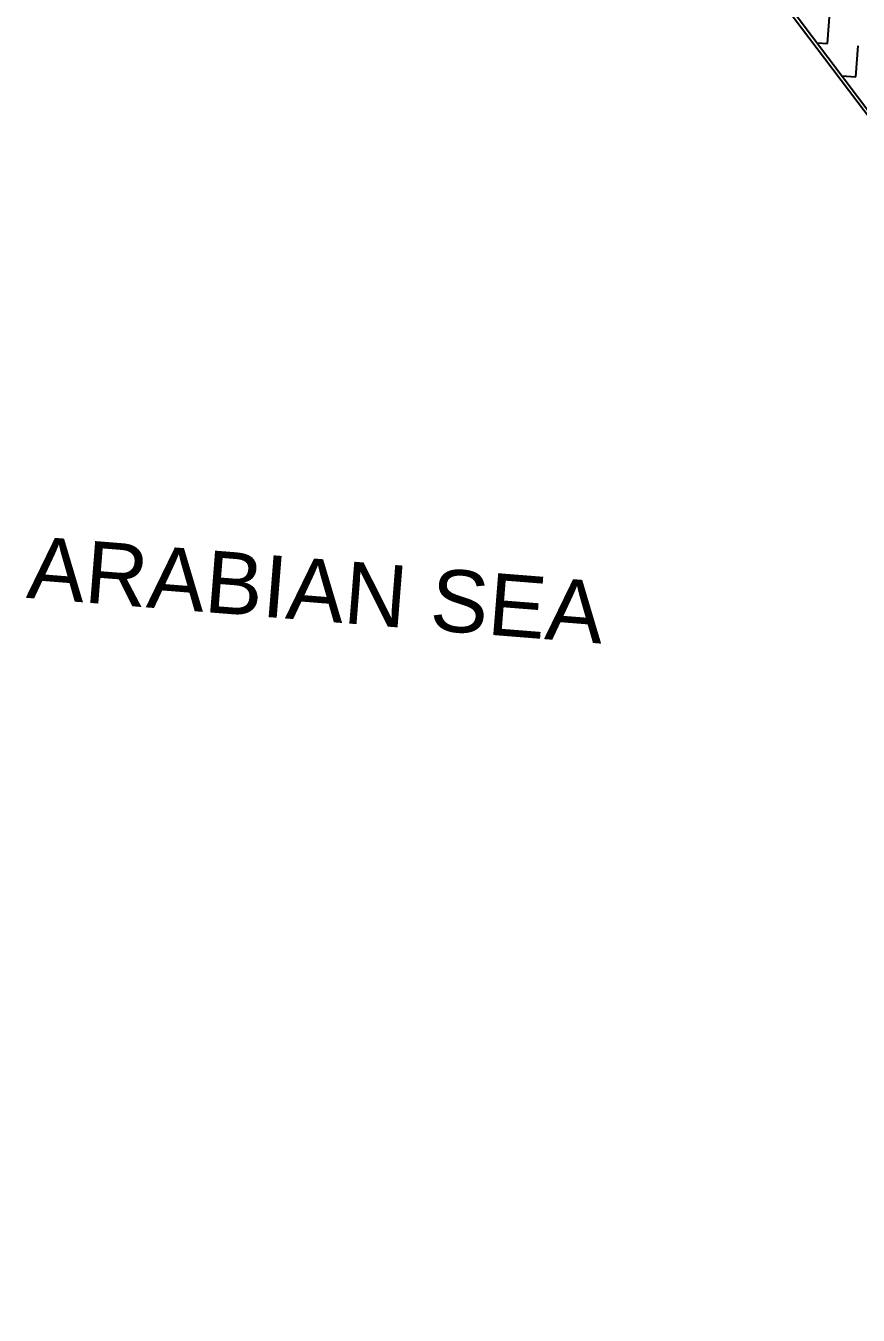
# Model space of a CAD drawing. Header units: metres. Extents: x 281680 to 283954, y 2020493 to 2022850.
# Drawn here: x 281679.8 to 281850.7, y 2021125.4 to 2021390.1 of the extents above; entities that cross this region are included whole.
import ezdxf
from ezdxf.enums import TextEntityAlignment as Align

# ---------------------------------------------------------------- set-up
doc = ezdxf.new("R2010")
doc.units = ezdxf.units.M
doc.header["$MEASUREMENT"] = 0
for name, color, linetype in [('POLY_HATCH', 12, 'Continuous'), ('TEXT_MAPOUT', 7, 'Continuous'), ('V_BOUND_LINE', 7, 'Continuous')]:
    doc.layers.add(name, color=color, linetype=linetype)
doc.styles.get("Standard").update_dxf_attribs({"font": 'arial.ttf'})

msp = doc.modelspace()

# ---------------------------------------------------------------- linework, layer by layer
at = {"layer": 'POLY_HATCH'}
msp.add_line((281718.54, 2021551.26), (282036.85, 2021127.84), dxfattribs=at)
at = {"layer": 'POLY_HATCH', "linetype": 'Continuous'}
for p, q in [((281844.4, 2021386.49), (281844.9, 2021392.83)), ((281842.29, 2021386.65), (281844.4, 2021386.49)), ((281850.24, 2021379.63), (281850.74, 2021385.98)), ((281847.39, 2021379.86), (281850.24, 2021379.63))]:
    msp.add_line(p, q, dxfattribs=at)
at = {"layer": 'V_BOUND_LINE'}
msp.add_line((281718.08, 2021549.73), (282038.97, 2021125.44), dxfattribs=at)

# ---------------------------------------------------------------- texts
at = {"layer": 'TEXT_MAPOUT'}
msp.add_text('ARABIAN SEA', height=12.7338, rotation=355.4442, dxfattribs=at).set_placement((281739.37, 2021274.35), align=Align.MIDDLE)

doc.saveas('drawing.dxf')
